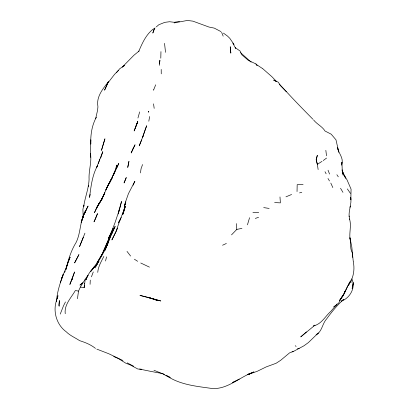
<?xml version="1.0" encoding="UTF-8"?>
<svg xmlns="http://www.w3.org/2000/svg" width="409" height="409" viewBox="0 0 409 409"><rect width="100%" height="100%" fill="white"/><g stroke="black" fill="none" stroke-linecap="round" stroke-linejoin="round"><path stroke-width="0.61" d="M350.973 282.726L350.973 280.083M160.957 51.621L160.798 58.17M88.528 186.545L88.554 185.303M297.036 191.565L297.179 184.663L303.084 184.699M352.757 257.414L351.837 247.138L349.935 237.614M90.077 284.327L90.271 280.099M341.725 165.2L341.924 162.184L342.256 170.921L342.66 172.946M56.35 301.637L57.168 295.39M77.465 298.739L78.513 291.096L80.368 287.062L84.152 287.696L84.499 283.483M97.945 106.713L97.567 110.312L95.64 118.779M83.743 206.305C85.021 197.199 88.722 188.615 89.085 179.331C88.564 170.671 91.867 162.358 90.501 153.661L90.629 157.22L90.307 152.741L90.808 139.832L90.793 144.101C90.461 134.868 91.856 125.384 96.371 117.204M341.786 164.019C343.877 157.915 338.453 153.37 337.573 147.705L338.785 152.209L335.988 139.842L331.234 134.213L325.032 131.028C322.246 126.401 316.837 124.198 313.519 119.852M159.469 63.947L159.904 60.189L159.357 65.338M84.152 287.696L84.469 285.247M84.627 284.025L85.266 279.132L88.093 275.211L87.051 277.512M349.153 216.647C348.524 210.282 351.842 204.065 350.753 197.629M140.451 172.915L141.044 168.81L142.557 164.546M97.736 272.374C98.175 266.571 101.294 261.453 103.86 256.371M149.648 116.529L148.804 121.233M90.133 194.336L89.561 197.44C90.956 186.524 92.189 175.154 97.674 165.405L96.529 167.736L102.812 151.621L100.66 158.13M57.332 298.703L57.966 295.671L56.703 299.966M66.549 267.103C68.605 258.503 71.483 249.965 76.14 242.399C80.997 232.496 79.729 220.696 85.471 211.095L83.917 214.352L88.042 206.146L83.917 214.352L85.997 210.154L84.653 213.472M105.537 261.008L106.539 256.872M57.255 295.007C59.075 284.741 62.925 275.139 67.025 265.651M119.336 209.152L118.319 213.288L121.545 201.443L118.247 214.004M349.992 281.556L343.591 294.991L339.623 300.431M116.182 167.117L116.729 165.103L115.001 171.422M125.696 202.373L124.239 207.608L125.527 201.944L128.431 193.667L134.888 181.218L133.068 185.257M122.792 214.132L124.97 206.315L122.792 214.198M139.668 111.913L137.951 118.007M66.427 267.65L65.829 269.766L68.211 261.811M81.555 221.397L81.166 222.721L83.334 215.553L81.555 221.397L82.419 219.04M247.45 224.838L249.562 217.711M83.917 214.163L82.633 218.452L83.308 216.796M117.705 228.033L111.892 239.93L116.013 231.719C118.682 223.125 122.061 214.868 125.384 206.555L122.802 214.214M98.334 163.508L99.781 159.428M56.524 300.431C52.659 311.423 56.672 324.986 66.253 331.806C70.067 335.646 75.169 337.665 79.612 340.656C85.256 342.43 90.808 344.618 95.461 348.391M118.743 211.571L115.031 222.665L110.655 234.025L112.26 230.328M137.153 123.165L137.802 121.207L134.147 130.962L137.153 123.165L135.185 128.273M71.672 280.277L74.581 271.924L69.832 284.5L72.546 277.982L71.892 279.705M122.736 214.331L123.999 210.645M60.384 282.445L63.283 274.091L61.739 278.355M122.726 214.367L123.871 211.08L123.012 213.457M154.556 28.282L152.864 32.96L154.556 28.282L155.185 27.899M93.272 271.944L91.442 276.847M349.925 207.256L350.36 206.09M83.344 237.24L79.54 246.622L84.934 233.176M141.642 139.914L139.234 145.824L143.605 134.791M66.912 265.451L70.149 257.138L68.354 261.366M125.86 201.795L124.27 205.86L125.737 202.552M155.665 84.806L153.554 90.154L153.677 89.842M107.956 243.15L112.879 230.794L115.072 226.56L111.013 235.006L105.087 249.919L108.298 242.21C105.067 250.456 100.604 258.186 95.778 265.574M104.75 250.942L107.715 243.733M112.49 229.802L113.17 228.14M112.879 230.794L111.207 234.843L115.082 226.612M113.242 175.655L114.781 171.949M117.005 167.593L118.82 163.365L114.597 171.56L111.084 179.842L112.705 176.719C106.35 186.519 103.605 198.079 96.713 207.567L103.308 196.315L104.857 192.721L101.089 200.303L98.61 204.265L101.984 199.111M60.256 314.081L63.441 305.952L65.455 301.939M95.609 218.554L97.511 213.58L93.983 221.862L95.404 219.004M109.944 182.23L111.182 179.479L106.764 187.838L111.043 180.216M108.365 81.81L104.622 90.067L108.365 81.81C102.879 88.865 96.227 96.682 97.874 106.284M86.529 278.662L86.008 279.807C88.247 272.481 94.152 267.164 98.891 261.412M64.627 272.399L65.348 270.819M111.621 179.111L112.7 176.806M61.779 278.171L62.792 276.029M138.579 51.728C142.225 43.298 146.008 34.387 153.656 28.742M114.919 171.79L112.95 175.809L116.882 167.649M340.068 299.736L341.5 297.675L338.657 303.1L333.759 306.965L336.3 305.007L337.042 303.994M95.225 267.921L97.332 263.917M121.279 217.47L118.354 222.925L120.665 218.759M80.368 287.062L85.266 279.132M341.801 297.144L342.711 295.549M344.526 292.363L345.436 290.768L343.821 293.959L347.302 286.735L349.675 282.762L348.217 285.523C353.248 278.698 355.007 270.15 353.31 261.924M102.444 198.258L100.522 201.386L102.511 198.196M116.534 72.516L119.771 68.702L123.988 65.849M339.68 300.375L343.514 294.454M95.026 266.264L96.401 264.28M108.62 82.03L114.648 74.233L118.472 70.435M343.591 294.991L340.733 298.907M97.316 263.35L98.927 261.417M331.203 310.917L336.3 305.007M97.122 263.703L90.783 271.371L95.404 265.886M231.509 234.884L236.821 229.388M96.621 264.628L97.434 263.785M330.917 311.244C325.257 316.249 321.632 323.994 313.693 325.901M306.423 331.919L300.717 336.919L315.022 325.109L313.591 325.907M93.595 267.353L97.015 264.188M139.178 50.961L133.937 55.246L122.281 67.086L124.714 65.394M82.567 282.88L79.97 285.134L82.654 282.813M156.294 26.902L158.856 24.724L164.796 22.347L169.571 21.733L174.244 22.285L179.515 21.442M323.248 160.543L326.551 158.068M322.006 161.366L317.343 164.326L318.136 169.571M247.706 374.572L254.015 371.924C239.889 376.73 228.181 389.245 212.511 388.55C196.601 386.27 179.597 384.9 166.044 375.319L170.216 377.456L165.466 375.375L162.731 373.575C154.98 372.251 147.332 370.718 139.633 369.066M247.711 374.644L257.21 371.306L266.233 366.899L276.085 363.284L280.702 360.283L289.582 352.865L293.227 351.546L303.938 345.804L308.34 342.619L318.304 332.998L316.08 334.838C322.323 331.505 322.149 323.534 326.796 318.713C331.893 311.663 337.415 304.925 343.918 299.204L341.244 301.228C349.992 298.125 356.034 287.496 351.842 278.851M235.426 381.076L232.639 382.538L239.285 379.066M222.568 245.236L226.371 243.467M285.963 196.836L291.597 194.49M247.655 374.618L249.735 373.846L248.544 374.112M255.328 218.396L258.565 217.332M297.389 348.877L299.189 348.294M299.541 192.9L301.801 192.261M237.031 229.367L241.949 228.365M174.157 22.919L187.399 20.45L192.925 21.156L208.963 27.04L214.28 28.119L220.978 31.621M292.021 351.766L293.227 351.546M252.92 212.348L258.723 212.557M274.628 202.573L280.385 202.869L279.981 196.939M141.672 369.24L137.843 369.025L130.425 365.027L125.599 363.085L118.457 358.591L113.692 356.536M263.698 207.598L269.148 208.437M78.513 291.096L75.343 290.533C71.192 297.752 64.065 304.736 65.23 313.718M150.849 298.059L139.929 295.38L160.788 300.958L149.193 297.747L157.393 300.487L151.964 298.412M153.983 370.268L164.311 374.47M96.836 349.128L108.789 353.749L122.879 360.508M149.454 267.133L140.742 262.997M255.891 63.922L257.01 65.358L255.891 63.922L248.258 60.292L241.739 54.699L240.057 51.023L235.206 47.623L235.63 48.374L232.818 43.088M127.281 362.88L133.595 366.213M276.351 81.565L273.641 80.072L278.345 82.229L280.262 85.481L286.397 91.754M134.387 259.209L137.634 261.295M256.279 64.423L262.757 68.697M223.401 33.093L227.496 36.069L229.771 38.288L234.06 44.509M251.152 62.148L240.604 52.705M295.226 345.702L296.106 346.449M262.936 68.85L271.821 76.641L276.469 81.427M312.808 119.152C303.084 109.285 293.437 99.448 284.153 89.198L279.388 84.116M127.01 251.397L130.583 256.024M347.353 188.912L350.457 193.401M336.878 174.725L338.294 176.836M340.549 188.293L342.962 192.348M327.998 178.493L329.465 180.962M325.007 171.724L326.131 173.83M332.829 187.573L330.809 183.079M342.103 169.796L343.263 175.292L342.19 170.722L343.923 174.536M342.19 170.722L345.6 178.227L344.204 175.216L347.093 179.996L351.07 189.162L350.83 199.802L350.717 197.414M221.612 32.28L223.176 36.15M328.033 170.205L329.562 174.05M352.323 252.926C349.547 248.222 351.443 243.033 349.92 238.033M349.102 216.044L349.782 219.357M349.511 218.938C351.745 225.886 348.795 233.166 350.242 240.293M153.533 103.85L154.188 108.37M353.294 261.683L352.405 253.309M164.525 43.344L165.538 52.347M325.84 150.323L326.505 155.788M83.206 217.225L82.889 209.413L83.876 205.088L83.886 206.305M236.29 223.616L236.821 229.321M161.202 69.412L161.253 73.86M59.392 300.656L59.162 306.213L58.814 305.124L59.392 300.656M128.937 161.432L127.751 167.363L128.937 161.432M353.315 282.813L352.169 288.442L353.315 282.813M148.764 111.299L148.59 112.112L148.764 111.299M317.307 155.4L316.223 159.714L317.343 164.326L316.177 159.74L317.307 155.4M102.628 146.437L101.463 150.394L104.934 138.82L102.628 146.437M145.364 129.157L142.536 137.516L146.678 125.727L145.364 129.157M105.394 246.729L101.815 255.001L111.959 231.729L105.394 246.729M126.238 177.629L124.085 182.879L126.238 177.629M132.915 148.953L131.161 153.002L135.052 144.766L132.915 148.953M96.217 208.61L94.459 212.66L98.968 203.585L96.217 208.61M106.867 187.767L105.778 190.093L108.779 183.825L106.867 187.767M111.11 232.966L108.569 238.033L111.11 232.966M78.906 254.669L74.632 262.859L78.906 254.669M102.383 253.795L96.964 262.936L102.383 253.795M230.834 53.032L230.252 46.861L230.834 53.032"/></g></svg>
